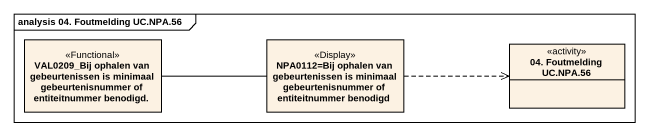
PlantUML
@startuml
mainframe analysis 04. Foutmelding UC.NPA.56
hide circle
hide empty members
class "VAL0209_Bij ophalen van gebeurtenissen is minimaal gebeurtenisnummer of entiteitnummer benodigd." as VAL0209_Bij_ophalen_van <<Functional>>
class "NPA0112=Bij ophalen van gebeurtenissen is minimaal gebeurtenisnummer of entiteitnummer benodigd" as NPA0112_Bij_ophalen_van <<Display>>
class "04. Foutmelding UC.NPA.56" as c04_Foutmelding_UC_NPA_56 <<activity>>
VAL0209_Bij_ophalen_van -right- NPA0112_Bij_ophalen_van
NPA0112_Bij_ophalen_van .right.> c04_Foutmelding_UC_NPA_56
@enduml
